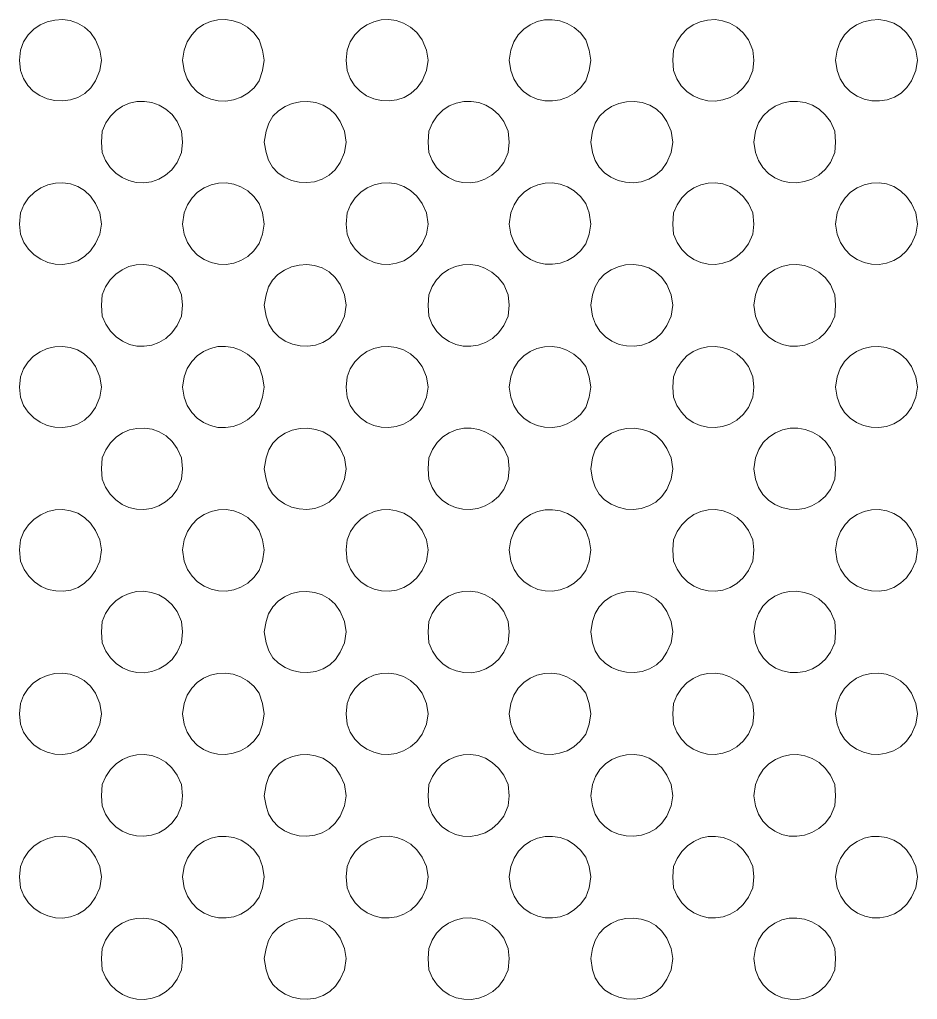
# Model space of a CAD drawing. Extents: x 0 to 242, y -13 to 199.
# Drawn here: x 53 to 80.76, y 73.78 to 104.05 of the extents above; entities that cross this region are included whole.
import ezdxf

# ---------------------------------------------------------------- set-up
doc = ezdxf.new("R2010")
doc.units = 0
doc.layers.add('GEOMETRY', color=7, linetype='Continuous')

msp = doc.modelspace()

# ---------------------------------------------------------------- linework, layer by layer
at = {"layer": 'GEOMETRY', "lineweight": 13}
for points in [[(55.531, 102.795), (55.477, 103.111), (55.346, 103.428), (55.189, 103.647), (55.002, 103.818), (54.79, 103.941), (54.563, 104.018), (54.327, 104.049), (54.089, 104.037), (53.856, 103.983), (53.636, 103.886), (53.436, 103.75), (53.263, 103.575), (53.124, 103.361), (53.027, 103.111), (53, 102.795), (53.027, 102.479), (53.116, 102.229), (53.251, 102.016), (53.424, 101.84), (53.627, 101.702), (53.852, 101.605), (54.09, 101.55), (54.334, 101.537), (54.575, 101.568), (54.805, 101.645), (55.016, 101.769), (55.199, 101.941), (55.346, 102.162), (55.477, 102.479), (55.531, 102.795)], [(60.566, 102.795), (60.512, 103.111), (60.408, 103.428), (60.242, 103.643), (60.048, 103.812), (59.834, 103.936), (59.605, 104.015), (59.37, 104.05), (59.134, 104.041), (58.904, 103.99), (58.688, 103.896), (58.491, 103.761), (58.321, 103.585), (58.184, 103.368), (58.087, 103.111), (58.036, 102.795), (58.087, 102.479), (58.182, 102.219), (58.318, 102), (58.49, 101.822), (58.689, 101.687), (58.909, 101.593), (59.142, 101.542), (59.381, 101.535), (59.618, 101.571), (59.847, 101.651), (60.059, 101.776), (60.249, 101.946), (60.408, 102.162), (60.512, 102.479), (60.566, 102.795)], [(65.628, 102.795), (65.576, 103.111), (65.443, 103.428), (65.277, 103.648), (65.084, 103.818), (64.872, 103.942), (64.645, 104.019), (64.412, 104.051), (64.178, 104.039), (63.949, 103.984), (63.733, 103.888), (63.536, 103.751), (63.364, 103.576), (63.224, 103.362), (63.123, 103.111), (63.097, 102.795), (63.123, 102.479), (63.217, 102.227), (63.354, 102.013), (63.527, 101.836), (63.727, 101.699), (63.948, 101.602), (64.182, 101.547), (64.422, 101.536), (64.659, 101.568), (64.888, 101.646), (65.099, 101.77), (65.287, 101.942), (65.443, 102.162), (65.576, 102.479), (65.628, 102.795)], [(70.663, 102.795), (70.61, 103.111), (70.505, 103.428), (70.337, 103.643), (70.141, 103.811), (69.926, 103.935), (69.698, 104.014), (69.463, 104.048), (69.227, 104.04), (68.998, 103.988), (68.783, 103.894), (68.587, 103.759), (68.417, 103.583), (68.281, 103.367), (68.184, 103.111), (68.132, 102.795), (68.184, 102.479), (68.277, 102.22), (68.413, 102.001), (68.584, 101.824), (68.783, 101.688), (69.002, 101.595), (69.235, 101.544), (69.474, 101.536), (69.711, 101.572), (69.941, 101.652), (70.154, 101.777), (70.345, 101.947), (70.505, 102.162), (70.61, 102.479), (70.663, 102.795)], [(75.698, 102.794), (75.671, 103.111), (75.539, 103.428), (75.37, 103.646), (75.176, 103.815), (74.963, 103.939), (74.737, 104.016), (74.505, 104.049), (74.272, 104.038), (74.045, 103.985), (73.83, 103.89), (73.634, 103.754), (73.463, 103.578), (73.322, 103.364), (73.219, 103.111), (73.194, 102.794), (73.219, 102.479), (73.319, 102.224), (73.458, 102.008), (73.63, 101.831), (73.828, 101.694), (74.045, 101.598), (74.275, 101.545), (74.51, 101.534), (74.745, 101.568), (74.971, 101.647), (75.184, 101.771), (75.375, 101.943), (75.539, 102.162), (75.671, 102.479), (75.698, 102.794)], [(80.759, 102.794), (80.706, 103.111), (80.575, 103.428), (80.42, 103.645), (80.235, 103.814), (80.025, 103.937), (79.799, 104.015), (79.564, 104.049), (79.327, 104.038), (79.095, 103.986), (78.877, 103.891), (78.679, 103.755), (78.508, 103.58), (78.373, 103.365), (78.281, 103.111), (78.229, 102.794), (78.281, 102.479), (78.375, 102.216), (78.513, 101.995), (78.688, 101.818), (78.891, 101.683), (79.115, 101.591), (79.351, 101.543), (79.591, 101.538), (79.828, 101.576), (80.052, 101.657), (80.257, 101.782), (80.434, 101.95), (80.575, 102.162), (80.706, 102.479), (80.759, 102.794)], [(58.036, 100.265), (58.009, 100.607), (57.877, 100.897), (57.714, 101.114), (57.525, 101.284), (57.316, 101.409), (57.092, 101.489), (56.861, 101.524), (56.628, 101.517), (56.401, 101.466), (56.184, 101.375), (55.985, 101.242), (55.81, 101.069), (55.665, 100.857), (55.557, 100.607), (55.531, 100.265), (55.557, 99.949), (55.66, 99.696), (55.8, 99.481), (55.971, 99.305), (56.167, 99.169), (56.381, 99.074), (56.608, 99.02), (56.841, 99.01), (57.074, 99.042), (57.3, 99.12), (57.513, 99.243), (57.708, 99.413), (57.877, 99.631), (58.009, 99.949), (58.036, 100.265)], [(63.096, 100.265), (63.043, 100.607), (62.911, 100.897), (62.77, 101.114), (62.591, 101.283), (62.383, 101.407), (62.155, 101.485), (61.914, 101.519), (61.671, 101.509), (61.432, 101.458), (61.208, 101.366), (61.006, 101.233), (60.834, 101.062), (60.703, 100.853), (60.619, 100.607), (60.566, 100.265), (60.619, 99.949), (60.697, 99.703), (60.823, 99.492), (60.988, 99.318), (61.185, 99.181), (61.405, 99.083), (61.639, 99.027), (61.881, 99.013), (62.122, 99.042), (62.354, 99.117), (62.568, 99.24), (62.756, 99.41), (62.911, 99.631), (63.043, 99.949), (63.096, 100.265)], [(68.132, 100.265), (68.105, 100.607), (67.974, 100.897), (67.813, 101.111), (67.626, 101.28), (67.418, 101.405), (67.194, 101.487), (66.963, 101.525), (66.73, 101.52), (66.502, 101.472), (66.285, 101.382), (66.085, 101.25), (65.909, 101.077), (65.763, 100.862), (65.654, 100.607), (65.628, 100.265), (65.654, 99.949), (65.756, 99.695), (65.895, 99.48), (66.065, 99.303), (66.259, 99.167), (66.472, 99.071), (66.698, 99.018), (66.93, 99.007), (67.162, 99.04), (67.389, 99.119), (67.604, 99.242), (67.801, 99.413), (67.974, 99.631), (68.105, 99.949), (68.132, 100.265)], [(73.194, 100.265), (73.14, 100.607), (73.008, 100.897), (72.868, 101.114), (72.689, 101.284), (72.481, 101.407), (72.252, 101.485), (72.011, 101.519), (71.767, 101.51), (71.527, 101.458), (71.302, 101.366), (71.1, 101.234), (70.928, 101.062), (70.797, 100.853), (70.715, 100.607), (70.663, 100.265), (70.715, 99.949), (70.795, 99.701), (70.922, 99.489), (71.087, 99.314), (71.284, 99.178), (71.504, 99.08), (71.738, 99.025), (71.979, 99.011), (72.22, 99.042), (72.45, 99.117), (72.664, 99.24), (72.853, 99.411), (73.008, 99.631), (73.14, 99.949), (73.194, 100.265)], [(78.228, 100.265), (78.202, 100.607), (78.07, 100.897), (77.91, 101.112), (77.722, 101.282), (77.511, 101.407), (77.284, 101.487), (77.05, 101.524), (76.814, 101.518), (76.583, 101.469), (76.364, 101.379), (76.165, 101.246), (75.991, 101.073), (75.85, 100.86), (75.749, 100.607), (75.698, 100.265), (75.749, 99.949), (75.846, 99.693), (75.983, 99.476), (76.153, 99.299), (76.35, 99.164), (76.566, 99.07), (76.795, 99.018), (77.03, 99.009), (77.265, 99.044), (77.493, 99.123), (77.708, 99.247), (77.903, 99.416), (78.07, 99.631), (78.202, 99.949), (78.228, 100.265)], [(55.531, 97.734), (55.477, 98.076), (55.346, 98.366), (55.19, 98.59), (55.004, 98.766), (54.797, 98.893), (54.573, 98.973), (54.341, 99.008), (54.107, 98.998), (53.876, 98.946), (53.657, 98.851), (53.456, 98.715), (53.28, 98.54), (53.134, 98.326), (53.027, 98.076), (53, 97.734), (53.027, 97.419), (53.133, 97.168), (53.278, 96.955), (53.455, 96.78), (53.655, 96.644), (53.874, 96.549), (54.105, 96.496), (54.339, 96.486), (54.572, 96.52), (54.796, 96.6), (55.004, 96.728), (55.189, 96.903), (55.346, 97.128), (55.477, 97.419), (55.531, 97.734)], [(60.566, 97.734), (60.512, 98.076), (60.408, 98.366), (60.246, 98.586), (60.056, 98.76), (59.844, 98.887), (59.619, 98.969), (59.385, 99.006), (59.15, 98.999), (58.921, 98.949), (58.704, 98.856), (58.505, 98.722), (58.332, 98.546), (58.19, 98.331), (58.087, 98.076), (58.036, 97.734), (58.087, 97.419), (58.19, 97.163), (58.331, 96.948), (58.505, 96.772), (58.703, 96.637), (58.921, 96.545), (59.15, 96.494), (59.385, 96.487), (59.619, 96.524), (59.844, 96.606), (60.056, 96.733), (60.246, 96.907), (60.408, 97.128), (60.512, 97.419), (60.566, 97.734)], [(65.628, 97.734), (65.576, 98.076), (65.443, 98.366), (65.279, 98.591), (65.09, 98.766), (64.88, 98.893), (64.657, 98.974), (64.426, 99.008), (64.194, 98.998), (63.967, 98.945), (63.751, 98.85), (63.552, 98.714), (63.377, 98.539), (63.232, 98.326), (63.123, 98.076), (63.097, 97.734), (63.123, 97.418), (63.231, 97.168), (63.376, 96.955), (63.551, 96.78), (63.75, 96.644), (63.966, 96.549), (64.194, 96.496), (64.426, 96.485), (64.658, 96.52), (64.881, 96.6), (65.091, 96.727), (65.28, 96.902), (65.443, 97.127), (65.576, 97.418), (65.628, 97.734)], [(70.663, 97.734), (70.61, 98.076), (70.505, 98.366), (70.341, 98.585), (70.149, 98.758), (69.938, 98.885), (69.713, 98.967), (69.48, 99.005), (69.246, 98.998), (69.018, 98.949), (68.801, 98.857), (68.603, 98.723), (68.43, 98.548), (68.288, 98.332), (68.184, 98.076), (68.132, 97.734), (68.184, 97.418), (68.287, 97.162), (68.429, 96.946), (68.602, 96.771), (68.8, 96.637), (69.017, 96.545), (69.246, 96.495), (69.48, 96.489), (69.713, 96.526), (69.938, 96.608), (70.15, 96.735), (70.341, 96.908), (70.505, 97.127), (70.61, 97.418), (70.663, 97.734)], [(75.698, 97.734), (75.671, 98.076), (75.539, 98.366), (75.372, 98.589), (75.18, 98.763), (74.97, 98.89), (74.747, 98.971), (74.518, 99.007), (74.287, 98.998), (74.062, 98.946), (73.847, 98.852), (73.65, 98.716), (73.475, 98.541), (73.33, 98.327), (73.219, 98.076), (73.194, 97.734), (73.219, 97.418), (73.33, 97.166), (73.475, 96.952), (73.649, 96.777), (73.847, 96.642), (74.061, 96.548), (74.287, 96.496), (74.517, 96.487), (74.747, 96.522), (74.97, 96.602), (75.18, 96.729), (75.372, 96.904), (75.539, 97.127), (75.671, 97.418), (75.698, 97.734)], [(80.759, 97.734), (80.706, 98.076), (80.575, 98.366), (80.421, 98.589), (80.237, 98.763), (80.03, 98.89), (79.807, 98.971), (79.575, 99.007), (79.34, 98.998), (79.111, 98.946), (78.893, 98.852), (78.694, 98.717), (78.521, 98.542), (78.381, 98.328), (78.281, 98.076), (78.229, 97.734), (78.281, 97.418), (78.38, 97.166), (78.52, 96.952), (78.693, 96.777), (78.892, 96.642), (79.11, 96.548), (79.339, 96.496), (79.574, 96.487), (79.806, 96.522), (80.03, 96.603), (80.237, 96.73), (80.421, 96.904), (80.575, 97.127), (80.706, 97.418), (80.759, 97.734)], [(58.036, 95.229), (58.009, 95.545), (57.877, 95.862), (57.708, 96.079), (57.514, 96.249), (57.301, 96.372), (57.075, 96.45), (56.842, 96.483), (56.609, 96.472), (56.382, 96.419), (56.167, 96.324), (55.971, 96.188), (55.8, 96.012), (55.66, 95.797), (55.557, 95.545), (55.531, 95.229), (55.557, 94.887), (55.667, 94.635), (55.813, 94.421), (55.987, 94.246), (56.184, 94.111), (56.398, 94.017), (56.624, 93.965), (56.854, 93.956), (57.084, 93.991), (57.307, 94.071), (57.518, 94.198), (57.71, 94.373), (57.877, 94.596), (58.009, 94.887), (58.036, 95.229)], [(63.096, 95.229), (63.043, 95.545), (62.911, 95.862), (62.756, 96.083), (62.568, 96.254), (62.354, 96.376), (62.123, 96.451), (61.882, 96.481), (61.64, 96.467), (61.405, 96.41), (61.186, 96.313), (60.989, 96.176), (60.824, 96.001), (60.698, 95.79), (60.619, 95.545), (60.566, 95.229), (60.619, 94.887), (60.71, 94.637), (60.844, 94.424), (61.015, 94.25), (61.215, 94.115), (61.436, 94.02), (61.67, 93.968), (61.909, 93.959), (62.146, 93.993), (62.372, 94.073), (62.58, 94.199), (62.763, 94.373), (62.911, 94.596), (63.043, 94.887), (63.096, 95.229)], [(68.132, 95.229), (68.105, 95.545), (67.974, 95.862), (67.801, 96.08), (67.604, 96.251), (67.389, 96.374), (67.163, 96.453), (66.931, 96.486), (66.699, 96.476), (66.473, 96.422), (66.26, 96.327), (66.066, 96.191), (65.895, 96.014), (65.756, 95.799), (65.654, 95.545), (65.628, 95.229), (65.654, 94.887), (65.761, 94.633), (65.905, 94.418), (66.079, 94.243), (66.277, 94.108), (66.492, 94.015), (66.719, 93.964), (66.951, 93.956), (67.182, 93.992), (67.406, 94.073), (67.617, 94.2), (67.808, 94.374), (67.974, 94.596), (68.105, 94.887), (68.132, 95.229)], [(73.194, 95.229), (73.14, 95.545), (73.008, 95.862), (72.853, 96.082), (72.664, 96.253), (72.451, 96.376), (72.22, 96.452), (71.98, 96.483), (71.738, 96.469), (71.504, 96.414), (71.285, 96.317), (71.088, 96.18), (70.922, 96.005), (70.795, 95.792), (70.715, 95.545), (70.663, 95.229), (70.715, 94.887), (70.807, 94.635), (70.943, 94.421), (71.114, 94.246), (71.314, 94.111), (71.535, 94.017), (71.768, 93.966), (72.006, 93.957), (72.242, 93.993), (72.468, 94.073), (72.676, 94.2), (72.859, 94.374), (73.008, 94.596), (73.14, 94.887), (73.194, 95.229)], [(78.228, 95.229), (78.202, 95.545), (78.07, 95.862), (77.903, 96.077), (77.709, 96.247), (77.494, 96.371), (77.266, 96.45), (77.031, 96.484), (76.796, 96.476), (76.567, 96.424), (76.351, 96.33), (76.154, 96.195), (75.984, 96.018), (75.847, 95.801), (75.749, 95.545), (75.698, 95.229), (75.749, 94.887), (75.852, 94.632), (75.994, 94.416), (76.167, 94.241), (76.366, 94.107), (76.583, 94.014), (76.812, 93.964), (77.047, 93.956), (77.28, 93.993), (77.506, 94.075), (77.717, 94.202), (77.908, 94.375), (78.07, 94.596), (78.202, 94.887), (78.228, 95.229)], [(55.531, 92.698), (55.477, 93.013), (55.346, 93.33), (55.189, 93.55), (55.001, 93.721), (54.79, 93.845), (54.563, 93.922), (54.326, 93.954), (54.088, 93.941), (53.855, 93.887), (53.635, 93.79), (53.435, 93.653), (53.262, 93.478), (53.124, 93.264), (53.027, 93.013), (53, 92.698), (53.027, 92.382), (53.124, 92.132), (53.263, 91.919), (53.436, 91.744), (53.636, 91.607), (53.856, 91.511), (54.089, 91.456), (54.327, 91.444), (54.563, 91.476), (54.79, 91.553), (55.002, 91.676), (55.189, 91.846), (55.346, 92.065), (55.477, 92.382), (55.531, 92.698)], [(60.566, 92.698), (60.512, 93.013), (60.408, 93.331), (60.241, 93.547), (60.048, 93.716), (59.833, 93.84), (59.605, 93.919), (59.369, 93.954), (59.134, 93.945), (58.904, 93.893), (58.688, 93.799), (58.491, 93.664), (58.321, 93.487), (58.184, 93.27), (58.087, 93.013), (58.036, 92.698), (58.087, 92.382), (58.184, 92.126), (58.321, 91.909), (58.491, 91.733), (58.688, 91.597), (58.905, 91.504), (59.134, 91.452), (59.37, 91.444), (59.606, 91.479), (59.834, 91.558), (60.048, 91.681), (60.242, 91.85), (60.408, 92.065), (60.512, 92.382), (60.566, 92.698)], [(65.628, 92.698), (65.576, 93.013), (65.443, 93.331), (65.277, 93.551), (65.085, 93.722), (64.872, 93.845), (64.646, 93.923), (64.412, 93.955), (64.177, 93.943), (63.949, 93.888), (63.732, 93.792), (63.535, 93.655), (63.363, 93.479), (63.224, 93.265), (63.123, 93.013), (63.097, 92.698), (63.123, 92.382), (63.224, 92.132), (63.364, 91.918), (63.536, 91.742), (63.733, 91.605), (63.949, 91.509), (64.178, 91.454), (64.412, 91.443), (64.645, 91.475), (64.872, 91.552), (65.084, 91.675), (65.277, 91.846), (65.443, 92.065), (65.576, 92.382), (65.628, 92.698)], [(70.663, 92.698), (70.61, 93.013), (70.505, 93.331), (70.335, 93.547), (70.14, 93.716), (69.924, 93.839), (69.696, 93.918), (69.461, 93.952), (69.225, 93.943), (68.997, 93.891), (68.782, 93.797), (68.586, 93.662), (68.417, 93.486), (68.281, 93.269), (68.184, 93.013), (68.132, 92.698), (68.184, 92.382), (68.281, 92.127), (68.417, 91.91), (68.587, 91.734), (68.783, 91.599), (68.998, 91.506), (69.227, 91.454), (69.463, 91.445), (69.698, 91.48), (69.926, 91.559), (70.141, 91.682), (70.337, 91.851), (70.505, 92.065), (70.61, 92.382), (70.663, 92.698)], [(75.698, 92.698), (75.671, 93.013), (75.539, 93.331), (75.371, 93.549), (75.177, 93.719), (74.963, 93.842), (74.737, 93.92), (74.504, 93.953), (74.271, 93.942), (74.044, 93.888), (73.829, 93.793), (73.633, 93.657), (73.462, 93.481), (73.322, 93.266), (73.219, 93.013), (73.194, 92.698), (73.219, 92.382), (73.322, 92.13), (73.463, 91.916), (73.634, 91.74), (73.83, 91.604), (74.045, 91.509), (74.272, 91.455), (74.505, 91.445), (74.737, 91.477), (74.963, 91.555), (75.176, 91.678), (75.37, 91.848), (75.539, 92.065), (75.671, 92.382), (75.698, 92.698)], [(80.759, 92.698), (80.706, 93.013), (80.575, 93.331), (80.419, 93.549), (80.232, 93.718), (80.022, 93.842), (79.796, 93.919), (79.561, 93.953), (79.324, 93.942), (79.093, 93.889), (78.875, 93.794), (78.678, 93.658), (78.508, 93.482), (78.373, 93.267), (78.281, 93.013), (78.229, 92.698), (78.281, 92.382), (78.373, 92.129), (78.508, 91.914), (78.679, 91.738), (78.877, 91.602), (79.095, 91.508), (79.327, 91.455), (79.564, 91.445), (79.799, 91.478), (80.025, 91.556), (80.235, 91.68), (80.42, 91.849), (80.575, 92.065), (80.706, 92.382), (80.759, 92.698)], [(58.036, 90.167), (58.009, 90.51), (57.877, 90.8), (57.716, 91.017), (57.527, 91.187), (57.318, 91.312), (57.095, 91.392), (56.863, 91.428), (56.63, 91.421), (56.401, 91.371), (56.184, 91.279), (55.985, 91.147), (55.809, 90.974), (55.665, 90.761), (55.557, 90.51), (55.531, 90.167), (55.557, 89.852), (55.66, 89.6), (55.8, 89.385), (55.971, 89.209), (56.168, 89.073), (56.382, 88.978), (56.61, 88.924), (56.843, 88.913), (57.075, 88.946), (57.301, 89.024), (57.515, 89.148), (57.708, 89.318), (57.877, 89.535), (58.009, 89.852), (58.036, 90.167)], [(68.132, 90.167), (68.105, 90.51), (67.974, 90.8), (67.815, 91.013), (67.628, 91.183), (67.42, 91.308), (67.196, 91.389), (66.965, 91.427), (66.731, 91.423), (66.502, 91.375), (66.285, 91.286), (66.084, 91.154), (65.908, 90.981), (65.762, 90.766), (65.654, 90.51), (65.628, 90.167), (65.654, 89.852), (65.756, 89.598), (65.895, 89.382), (66.066, 89.206), (66.261, 89.07), (66.474, 88.974), (66.7, 88.921), (66.932, 88.911), (67.165, 88.944), (67.391, 89.023), (67.606, 89.147), (67.802, 89.317), (67.974, 89.535), (68.105, 89.852), (68.132, 90.167)], [(63.096, 90.167), (63.043, 90.51), (62.911, 90.8), (62.772, 91.017), (62.594, 91.187), (62.386, 91.31), (62.157, 91.388), (61.915, 91.422), (61.671, 91.413), (61.431, 91.361), (61.206, 91.269), (61.003, 91.136), (60.832, 90.965), (60.701, 90.756), (60.619, 90.51), (60.566, 90.167), (60.619, 89.852), (60.698, 89.606), (60.824, 89.395), (60.99, 89.221), (61.187, 89.084), (61.407, 88.987), (61.642, 88.931), (61.884, 88.917), (62.125, 88.946), (62.356, 89.022), (62.57, 89.144), (62.757, 89.315), (62.911, 89.535), (63.043, 89.852), (63.096, 90.167)], [(73.194, 90.167), (73.14, 90.51), (73.008, 90.8), (72.869, 91.017), (72.691, 91.187), (72.483, 91.31), (72.254, 91.389), (72.012, 91.422), (71.766, 91.413), (71.526, 91.362), (71.3, 91.269), (71.097, 91.137), (70.926, 90.965), (70.796, 90.756), (70.715, 90.51), (70.663, 90.167), (70.715, 89.852), (70.795, 89.604), (70.922, 89.392), (71.088, 89.216), (71.285, 89.08), (71.505, 88.983), (71.74, 88.928), (71.982, 88.915), (72.222, 88.946), (72.453, 89.022), (72.666, 89.145), (72.854, 89.315), (73.008, 89.535), (73.14, 89.852), (73.194, 90.167)], [(78.228, 90.167), (78.202, 90.51), (78.07, 90.8), (77.914, 91.013), (77.727, 91.182), (77.518, 91.307), (77.292, 91.388), (77.058, 91.426), (76.821, 91.422), (76.59, 91.374), (76.37, 91.285), (76.169, 91.153), (75.994, 90.98), (75.852, 90.766), (75.749, 90.51), (75.698, 90.167), (75.749, 89.852), (75.846, 89.596), (75.983, 89.379), (76.154, 89.203), (76.351, 89.067), (76.567, 88.974), (76.797, 88.922), (77.033, 88.914), (77.268, 88.949), (77.496, 89.028), (77.711, 89.151), (77.904, 89.32), (78.07, 89.535), (78.202, 89.852), (78.228, 90.167)], [(55.531, 87.663), (55.477, 87.978), (55.346, 88.27), (55.19, 88.495), (55.005, 88.67), (54.797, 88.797), (54.573, 88.877), (54.34, 88.912), (54.104, 88.902), (53.873, 88.848), (53.654, 88.753), (53.453, 88.617), (53.277, 88.442), (53.132, 88.229), (53.027, 87.978), (53, 87.663), (53.027, 87.32), (53.137, 87.065), (53.286, 86.849), (53.464, 86.674), (53.667, 86.539), (53.888, 86.446), (54.119, 86.396), (54.353, 86.389), (54.585, 86.426), (54.807, 86.508), (55.012, 86.636), (55.194, 86.809), (55.346, 87.03), (55.477, 87.32), (55.531, 87.663)], [(60.566, 87.663), (60.512, 87.978), (60.408, 88.27), (60.246, 88.491), (60.056, 88.664), (59.844, 88.791), (59.619, 88.873), (59.385, 88.909), (59.15, 88.902), (58.92, 88.852), (58.703, 88.759), (58.504, 88.625), (58.331, 88.449), (58.189, 88.234), (58.087, 87.978), (58.036, 87.663), (58.087, 87.32), (58.19, 87.065), (58.332, 86.85), (58.505, 86.675), (58.704, 86.54), (58.921, 86.448), (59.151, 86.398), (59.386, 86.391), (59.619, 86.427), (59.845, 86.509), (60.056, 86.636), (60.246, 86.81), (60.408, 87.03), (60.512, 87.32), (60.566, 87.663)], [(65.628, 87.663), (65.576, 87.978), (65.443, 88.27), (65.281, 88.495), (65.092, 88.67), (64.882, 88.797), (64.658, 88.877), (64.427, 88.911), (64.193, 88.901), (63.965, 88.848), (63.748, 88.753), (63.549, 88.617), (63.374, 88.442), (63.23, 88.229), (63.123, 87.978), (63.097, 87.663), (63.123, 87.32), (63.232, 87.07), (63.377, 86.857), (63.552, 86.681), (63.751, 86.546), (63.967, 86.45), (64.194, 86.397), (64.426, 86.387), (64.657, 86.422), (64.881, 86.502), (65.09, 86.629), (65.28, 86.805), (65.443, 87.03), (65.576, 87.32), (65.628, 87.663)], [(70.663, 87.663), (70.61, 87.978), (70.505, 88.27), (70.341, 88.489), (70.15, 88.662), (69.938, 88.789), (69.713, 88.871), (69.479, 88.908), (69.245, 88.902), (69.017, 88.852), (68.8, 88.76), (68.602, 88.626), (68.429, 88.451), (68.287, 88.234), (68.184, 87.978), (68.132, 87.663), (68.184, 87.32), (68.288, 87.065), (68.43, 86.849), (68.603, 86.674), (68.802, 86.54), (69.018, 86.447), (69.246, 86.398), (69.48, 86.392), (69.713, 86.429), (69.938, 86.511), (70.15, 86.638), (70.341, 86.811), (70.505, 87.03), (70.61, 87.32), (70.663, 87.663)], [(75.698, 87.663), (75.671, 87.978), (75.539, 88.27), (75.373, 88.493), (75.181, 88.668), (74.971, 88.794), (74.748, 88.875), (74.517, 88.91), (74.286, 88.901), (74.06, 88.849), (73.845, 88.755), (73.648, 88.62), (73.474, 88.444), (73.329, 88.23), (73.219, 87.978), (73.194, 87.663), (73.219, 87.32), (73.33, 87.068), (73.476, 86.854), (73.651, 86.679), (73.848, 86.544), (74.062, 86.45), (74.287, 86.398), (74.518, 86.389), (74.747, 86.424), (74.97, 86.505), (75.18, 86.632), (75.372, 86.807), (75.539, 87.03), (75.671, 87.32), (75.698, 87.663)], [(80.759, 87.663), (80.706, 87.978), (80.575, 88.27), (80.422, 88.492), (80.238, 88.666), (80.031, 88.793), (79.808, 88.874), (79.575, 88.91), (79.341, 88.902), (79.11, 88.85), (78.892, 88.756), (78.693, 88.621), (78.52, 88.446), (78.38, 88.231), (78.281, 87.978), (78.229, 87.663), (78.281, 87.32), (78.381, 87.068), (78.521, 86.854), (78.694, 86.678), (78.892, 86.543), (79.11, 86.449), (79.34, 86.398), (79.574, 86.389), (79.807, 86.425), (80.03, 86.506), (80.237, 86.633), (80.421, 86.807), (80.575, 87.03), (80.706, 87.32), (80.759, 87.663)], [(58.036, 85.132), (58.009, 85.449), (57.877, 85.765), (57.708, 85.983), (57.515, 86.152), (57.302, 86.276), (57.076, 86.353), (56.843, 86.386), (56.61, 86.376), (56.383, 86.323), (56.168, 86.227), (55.972, 86.092), (55.8, 85.916), (55.66, 85.701), (55.557, 85.449), (55.531, 85.132), (55.557, 84.789), (55.666, 84.539), (55.811, 84.327), (55.986, 84.154), (56.185, 84.022), (56.401, 83.93), (56.629, 83.88), (56.861, 83.872), (57.092, 83.908), (57.316, 83.988), (57.525, 84.113), (57.714, 84.284), (57.877, 84.501), (58.009, 84.789), (58.036, 85.132)], [(63.096, 85.132), (63.043, 85.449), (62.911, 85.765), (62.758, 85.985), (62.57, 86.156), (62.357, 86.278), (62.126, 86.354), (61.885, 86.384), (61.643, 86.37), (61.408, 86.314), (61.188, 86.217), (60.991, 86.081), (60.825, 85.906), (60.698, 85.695), (60.619, 85.449), (60.566, 85.132), (60.619, 84.789), (60.703, 84.543), (60.834, 84.334), (61.006, 84.163), (61.208, 84.03), (61.432, 83.938), (61.671, 83.886), (61.915, 83.877), (62.155, 83.911), (62.383, 83.99), (62.591, 84.113), (62.77, 84.283), (62.911, 84.501), (63.043, 84.789), (63.096, 85.132)], [(68.132, 85.132), (68.105, 85.449), (67.974, 85.765), (67.802, 85.983), (67.606, 86.153), (67.392, 86.277), (67.166, 86.356), (66.934, 86.39), (66.701, 86.38), (66.475, 86.327), (66.262, 86.232), (66.067, 86.096), (65.896, 85.919), (65.756, 85.703), (65.654, 85.449), (65.628, 85.132), (65.654, 84.789), (65.763, 84.534), (65.909, 84.319), (66.086, 84.146), (66.285, 84.014), (66.503, 83.925), (66.731, 83.877), (66.963, 83.872), (67.194, 83.91), (67.417, 83.992), (67.625, 84.117), (67.813, 84.287), (67.974, 84.501), (68.105, 84.789), (68.132, 85.132)], [(73.194, 85.132), (73.14, 85.449), (73.008, 85.765), (72.854, 85.985), (72.666, 86.155), (72.453, 86.278), (72.222, 86.354), (71.982, 86.385), (71.741, 86.372), (71.506, 86.317), (71.287, 86.221), (71.089, 86.084), (70.923, 85.909), (70.796, 85.697), (70.715, 85.449), (70.663, 85.132), (70.715, 84.789), (70.798, 84.543), (70.93, 84.333), (71.102, 84.161), (71.304, 84.029), (71.529, 83.937), (71.767, 83.886), (72.011, 83.877), (72.252, 83.911), (72.48, 83.99), (72.688, 84.113), (72.867, 84.284), (73.008, 84.501), (73.14, 84.789), (73.194, 85.132)], [(78.228, 85.132), (78.202, 85.449), (78.07, 85.765), (77.904, 85.98), (77.711, 86.15), (77.496, 86.273), (77.268, 86.353), (77.033, 86.387), (76.797, 86.379), (76.568, 86.327), (76.351, 86.234), (76.154, 86.098), (75.984, 85.922), (75.847, 85.705), (75.749, 85.449), (75.698, 85.132), (75.749, 84.789), (75.853, 84.534), (75.995, 84.32), (76.17, 84.147), (76.371, 84.015), (76.59, 83.926), (76.82, 83.878), (77.056, 83.874), (77.29, 83.912), (77.515, 83.993), (77.725, 84.118), (77.912, 84.288), (78.07, 84.501), (78.202, 84.789), (78.228, 85.132)], [(55.531, 82.602), (55.477, 82.918), (55.346, 83.236), (55.189, 83.455), (55.001, 83.626), (54.79, 83.748), (54.562, 83.825), (54.326, 83.857), (54.087, 83.844), (53.855, 83.789), (53.635, 83.693), (53.435, 83.557), (53.262, 83.381), (53.124, 83.168), (53.027, 82.918), (53, 82.602), (53.027, 82.286), (53.124, 82.036), (53.263, 81.823), (53.436, 81.647), (53.636, 81.51), (53.856, 81.414), (54.089, 81.359), (54.326, 81.347), (54.563, 81.379), (54.79, 81.456), (55.001, 81.579), (55.189, 81.75), (55.346, 81.97), (55.477, 82.286), (55.531, 82.602)], [(60.566, 82.602), (60.512, 82.918), (60.408, 83.236), (60.241, 83.451), (60.047, 83.62), (59.832, 83.744), (59.604, 83.822), (59.369, 83.857), (59.133, 83.849), (58.904, 83.797), (58.688, 83.703), (58.491, 83.568), (58.321, 83.391), (58.184, 83.174), (58.087, 82.918), (58.036, 82.602), (58.087, 82.286), (58.184, 82.029), (58.321, 81.812), (58.492, 81.636), (58.688, 81.501), (58.905, 81.407), (59.134, 81.355), (59.37, 81.347), (59.605, 81.382), (59.834, 81.461), (60.048, 81.585), (60.242, 81.754), (60.408, 81.97), (60.512, 82.286), (60.566, 82.602)], [(65.628, 82.602), (65.576, 82.917), (65.443, 83.236), (65.277, 83.455), (65.084, 83.626), (64.871, 83.749), (64.645, 83.826), (64.411, 83.858), (64.177, 83.846), (63.948, 83.791), (63.732, 83.695), (63.535, 83.558), (63.363, 83.382), (63.224, 83.168), (63.123, 82.917), (63.097, 82.602), (63.123, 82.286), (63.224, 82.035), (63.364, 81.821), (63.536, 81.645), (63.733, 81.508), (63.949, 81.412), (64.178, 81.357), (64.412, 81.345), (64.646, 81.378), (64.872, 81.455), (65.085, 81.579), (65.277, 81.75), (65.443, 81.97), (65.576, 82.286), (65.628, 82.602)], [(70.663, 82.602), (70.61, 82.917), (70.505, 83.236), (70.335, 83.451), (70.139, 83.62), (69.924, 83.743), (69.695, 83.821), (69.46, 83.856), (69.225, 83.847), (68.996, 83.795), (68.781, 83.701), (68.585, 83.565), (68.416, 83.389), (68.28, 83.173), (68.184, 82.917), (68.132, 82.602), (68.184, 82.286), (68.281, 82.03), (68.418, 81.814), (68.587, 81.638), (68.783, 81.502), (68.998, 81.408), (69.227, 81.357), (69.462, 81.348), (69.697, 81.383), (69.925, 81.461), (70.14, 81.585), (70.336, 81.754), (70.505, 81.97), (70.61, 82.286), (70.663, 82.602)], [(75.698, 82.602), (75.671, 82.917), (75.539, 83.236), (75.37, 83.453), (75.176, 83.623), (74.963, 83.746), (74.737, 83.823), (74.504, 83.856), (74.271, 83.845), (74.044, 83.791), (73.829, 83.696), (73.633, 83.56), (73.462, 83.384), (73.322, 83.169), (73.219, 82.917), (73.194, 82.602), (73.219, 82.286), (73.322, 82.033), (73.462, 81.819), (73.634, 81.643), (73.83, 81.507), (74.045, 81.411), (74.272, 81.358), (74.505, 81.347), (74.738, 81.38), (74.964, 81.458), (75.177, 81.581), (75.371, 81.752), (75.539, 81.97), (75.671, 82.286), (75.698, 82.602)], [(80.759, 82.602), (80.706, 82.917), (80.575, 83.236), (80.419, 83.452), (80.233, 83.622), (80.023, 83.745), (79.797, 83.823), (79.562, 83.856), (79.325, 83.846), (79.094, 83.793), (78.876, 83.698), (78.678, 83.562), (78.508, 83.386), (78.373, 83.171), (78.281, 82.917), (78.229, 82.602), (78.281, 82.286), (78.373, 82.033), (78.508, 81.818), (78.678, 81.642), (78.876, 81.506), (79.094, 81.411), (79.325, 81.358), (79.562, 81.347), (79.797, 81.381), (80.023, 81.459), (80.233, 81.582), (80.419, 81.752), (80.575, 81.97), (80.706, 82.286), (80.759, 82.602)], [(58.036, 80.071), (58.009, 80.414), (57.877, 80.704), (57.71, 80.928), (57.518, 81.102), (57.308, 81.229), (57.085, 81.31), (56.855, 81.345), (56.624, 81.336), (56.399, 81.284), (56.184, 81.189), (55.987, 81.054), (55.813, 80.879), (55.667, 80.666), (55.557, 80.414), (55.531, 80.071), (55.557, 79.754), (55.659, 79.502), (55.799, 79.288), (55.971, 79.112), (56.168, 78.977), (56.383, 78.881), (56.61, 78.828), (56.844, 78.817), (57.077, 78.85), (57.303, 78.928), (57.516, 79.051), (57.709, 79.221), (57.877, 79.438), (58.009, 79.754), (58.036, 80.071)], [(63.096, 80.071), (63.043, 80.414), (62.911, 80.704), (62.763, 80.927), (62.581, 81.101), (62.373, 81.227), (62.146, 81.307), (61.909, 81.342), (61.67, 81.332), (61.436, 81.28), (61.215, 81.186), (61.015, 81.051), (60.844, 80.877), (60.709, 80.664), (60.619, 80.414), (60.566, 80.071), (60.619, 79.754), (60.699, 79.509), (60.825, 79.298), (60.991, 79.123), (61.187, 78.986), (61.407, 78.889), (61.642, 78.833), (61.884, 78.819), (62.124, 78.849), (62.355, 78.924), (62.569, 79.047), (62.757, 79.218), (62.911, 79.438), (63.043, 79.754), (63.096, 80.071)], [(68.132, 80.071), (68.105, 80.414), (67.974, 80.704), (67.808, 80.926), (67.616, 81.1), (67.406, 81.228), (67.182, 81.309), (66.951, 81.345), (66.719, 81.338), (66.493, 81.287), (66.278, 81.193), (66.08, 81.058), (65.906, 80.883), (65.762, 80.668), (65.654, 80.414), (65.628, 80.071), (65.654, 79.754), (65.757, 79.5), (65.896, 79.285), (66.067, 79.108), (66.261, 78.972), (66.475, 78.877), (66.7, 78.824), (66.932, 78.813), (67.164, 78.847), (67.391, 78.926), (67.605, 79.05), (67.801, 79.22), (67.974, 79.438), (68.105, 79.754), (68.132, 80.071)], [(73.194, 80.071), (73.14, 80.414), (73.008, 80.704), (72.858, 80.927), (72.676, 81.101), (72.468, 81.227), (72.242, 81.308), (72.007, 81.344), (71.768, 81.335), (71.535, 81.284), (71.315, 81.19), (71.115, 81.055), (70.944, 80.88), (70.808, 80.667), (70.715, 80.414), (70.663, 80.071), (70.715, 79.754), (70.798, 79.503), (70.927, 79.289), (71.096, 79.114), (71.294, 78.978), (71.515, 78.883), (71.751, 78.83), (71.992, 78.819), (72.232, 78.851), (72.461, 78.929), (72.673, 79.052), (72.858, 79.221), (73.008, 79.438), (73.14, 79.754), (73.194, 80.071)], [(78.228, 80.071), (78.202, 80.414), (78.07, 80.704), (77.908, 80.925), (77.719, 81.098), (77.508, 81.225), (77.282, 81.307), (77.048, 81.344), (76.813, 81.336), (76.583, 81.286), (76.366, 81.193), (76.167, 81.059), (75.993, 80.884), (75.852, 80.669), (75.749, 80.414), (75.698, 80.071), (75.749, 79.754), (75.847, 79.498), (75.984, 79.281), (76.154, 79.105), (76.351, 78.97), (76.568, 78.876), (76.797, 78.825), (77.033, 78.816), (77.268, 78.851), (77.496, 78.93), (77.711, 79.054), (77.904, 79.223), (78.07, 79.438), (78.202, 79.754), (78.228, 80.071)], [(55.531, 77.567), (55.477, 77.883), (55.346, 78.173), (55.19, 78.398), (55.005, 78.574), (54.797, 78.702), (54.574, 78.782), (54.341, 78.817), (54.106, 78.807), (53.875, 78.753), (53.656, 78.658), (53.455, 78.522), (53.278, 78.347), (53.133, 78.133), (53.027, 77.883), (53, 77.567), (53.027, 77.225), (53.133, 76.974), (53.278, 76.761), (53.455, 76.585), (53.656, 76.45), (53.875, 76.354), (54.106, 76.301), (54.341, 76.291), (54.574, 76.326), (54.797, 76.406), (55.005, 76.534), (55.19, 76.709), (55.346, 76.935), (55.477, 77.225), (55.531, 77.567)], [(60.566, 77.567), (60.512, 77.883), (60.408, 78.173), (60.247, 78.394), (60.057, 78.568), (59.846, 78.695), (59.62, 78.777), (59.386, 78.814), (59.151, 78.807), (58.921, 78.757), (58.704, 78.664), (58.505, 78.529), (58.331, 78.354), (58.19, 78.138), (58.087, 77.883), (58.036, 77.567), (58.087, 77.225), (58.19, 76.969), (58.332, 76.753), (58.505, 76.578), (58.704, 76.443), (58.922, 76.35), (59.151, 76.3), (59.386, 76.293), (59.619, 76.33), (59.845, 76.412), (60.056, 76.54), (60.246, 76.714), (60.408, 76.935), (60.512, 77.225), (60.566, 77.567)], [(65.628, 77.567), (65.576, 77.883), (65.443, 78.173), (65.281, 78.398), (65.092, 78.574), (64.882, 78.701), (64.659, 78.782), (64.427, 78.816), (64.194, 78.806), (63.967, 78.753), (63.75, 78.658), (63.551, 78.522), (63.376, 78.346), (63.231, 78.133), (63.123, 77.883), (63.097, 77.567), (63.123, 77.225), (63.231, 76.975), (63.376, 76.761), (63.551, 76.586), (63.75, 76.45), (63.967, 76.355), (64.194, 76.302), (64.427, 76.292), (64.659, 76.326), (64.882, 76.407), (65.092, 76.534), (65.281, 76.709), (65.443, 76.935), (65.576, 77.225), (65.628, 77.567)], [(70.663, 77.567), (70.61, 77.883), (70.505, 78.173), (70.342, 78.392), (70.151, 78.566), (69.94, 78.693), (69.714, 78.775), (69.481, 78.813), (69.246, 78.806), (69.017, 78.757), (68.8, 78.664), (68.602, 78.53), (68.429, 78.355), (68.287, 78.139), (68.184, 77.883), (68.132, 77.567), (68.184, 77.225), (68.288, 76.969), (68.43, 76.752), (68.603, 76.577), (68.802, 76.443), (69.018, 76.351), (69.246, 76.301), (69.48, 76.295), (69.713, 76.333), (69.938, 76.415), (70.15, 76.542), (70.341, 76.715), (70.505, 76.935), (70.61, 77.225), (70.663, 77.567)], [(75.698, 77.567), (75.671, 77.883), (75.539, 78.173), (75.372, 78.396), (75.181, 78.571), (74.971, 78.698), (74.748, 78.779), (74.518, 78.815), (74.287, 78.806), (74.062, 78.754), (73.847, 78.659), (73.649, 78.524), (73.475, 78.349), (73.329, 78.135), (73.219, 77.883), (73.194, 77.567), (73.219, 77.225), (73.329, 76.973), (73.475, 76.759), (73.649, 76.583), (73.847, 76.448), (74.062, 76.354), (74.287, 76.302), (74.518, 76.293), (74.748, 76.329), (74.971, 76.409), (75.181, 76.537), (75.372, 76.711), (75.539, 76.935), (75.671, 77.225), (75.698, 77.567)], [(80.759, 77.567), (80.706, 77.883), (80.575, 78.172), (80.421, 78.395), (80.238, 78.57), (80.031, 78.698), (79.807, 78.779), (79.575, 78.815), (79.34, 78.806), (79.11, 78.754), (78.892, 78.66), (78.693, 78.525), (78.52, 78.349), (78.38, 78.135), (78.281, 77.883), (78.229, 77.567), (78.281, 77.225), (78.386, 76.965), (78.53, 76.747), (78.707, 76.571), (78.909, 76.438), (79.128, 76.347), (79.359, 76.299), (79.593, 76.295), (79.824, 76.334), (80.045, 76.417), (80.249, 76.545), (80.427, 76.717), (80.575, 76.935), (80.706, 77.225), (80.759, 77.567)], [(68.132, 75.036), (68.105, 75.352), (67.974, 75.669), (67.802, 75.887), (67.606, 76.057), (67.392, 76.181), (67.166, 76.259), (66.933, 76.293), (66.701, 76.283), (66.474, 76.23), (66.261, 76.135), (66.066, 75.998), (65.895, 75.822), (65.756, 75.606), (65.654, 75.352), (65.628, 75.036), (65.654, 74.693), (65.762, 74.438), (65.908, 74.224), (66.084, 74.05), (66.285, 73.919), (66.503, 73.829), (66.731, 73.782), (66.965, 73.777), (67.196, 73.815), (67.419, 73.897), (67.628, 74.022), (67.814, 74.19), (67.974, 74.403), (68.105, 74.693), (68.132, 75.036)], [(78.228, 75.036), (78.202, 75.352), (78.07, 75.669), (77.905, 75.884), (77.711, 76.053), (77.497, 76.177), (77.269, 76.256), (77.033, 76.291), (76.797, 76.282), (76.567, 76.231), (76.351, 76.137), (76.153, 76.002), (75.983, 75.826), (75.846, 75.609), (75.749, 75.352), (75.698, 75.036), (75.749, 74.693), (75.852, 74.438), (75.994, 74.224), (76.169, 74.051), (76.369, 73.92), (76.589, 73.83), (76.82, 73.783), (77.056, 73.778), (77.291, 73.816), (77.516, 73.897), (77.726, 74.022), (77.913, 74.191), (78.07, 74.403), (78.202, 74.693), (78.228, 75.036)], [(58.036, 75.036), (58.009, 75.352), (57.877, 75.669), (57.709, 75.887), (57.515, 76.056), (57.302, 76.179), (57.076, 76.257), (56.843, 76.29), (56.609, 76.279), (56.382, 76.226), (56.167, 76.131), (55.97, 75.995), (55.799, 75.819), (55.659, 75.605), (55.557, 75.352), (55.531, 75.036), (55.557, 74.693), (55.665, 74.443), (55.81, 74.231), (55.985, 74.058), (56.184, 73.926), (56.401, 73.834), (56.629, 73.784), (56.862, 73.777), (57.094, 73.813), (57.318, 73.892), (57.527, 74.017), (57.715, 74.187), (57.877, 74.403), (58.009, 74.693), (58.036, 75.036)], [(63.096, 75.036), (63.043, 75.352), (62.911, 75.669), (62.758, 75.89), (62.571, 76.06), (62.357, 76.182), (62.126, 76.258), (61.885, 76.288), (61.643, 76.274), (61.408, 76.218), (61.187, 76.121), (60.99, 75.984), (60.824, 75.81), (60.698, 75.599), (60.619, 75.352), (60.566, 75.036), (60.619, 74.693), (60.701, 74.448), (60.832, 74.239), (61.003, 74.068), (61.206, 73.936), (61.431, 73.843), (61.671, 73.792), (61.915, 73.783), (62.156, 73.816), (62.385, 73.894), (62.593, 74.017), (62.772, 74.187), (62.911, 74.403), (63.043, 74.693), (63.096, 75.036)], [(73.194, 75.036), (73.14, 75.352), (73.008, 75.669), (72.854, 75.889), (72.666, 76.06), (72.453, 76.182), (72.222, 76.258), (71.982, 76.289), (71.741, 76.276), (71.506, 76.221), (71.286, 76.124), (71.089, 75.988), (70.922, 75.813), (70.795, 75.6), (70.715, 75.352), (70.663, 75.036), (70.715, 74.693), (70.797, 74.447), (70.927, 74.238), (71.099, 74.067), (71.301, 73.934), (71.527, 73.842), (71.766, 73.791), (72.011, 73.782), (72.252, 73.816), (72.482, 73.894), (72.69, 74.017), (72.868, 74.187), (73.008, 74.403), (73.14, 74.693), (73.194, 75.036)]]:
    msp.add_lwpolyline(points, close=True, dxfattribs=at)

doc.saveas('drawing.dxf')
